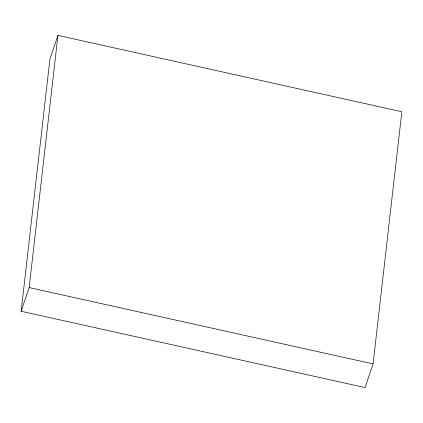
<?xml version="1.0" encoding="UTF-8"?>
<svg xmlns="http://www.w3.org/2000/svg" width="423" height="423" viewBox="0 0 423 423"><rect width="100%" height="100%" fill="white"/><g stroke="black" fill="none" stroke-linecap="round" stroke-linejoin="round"><path stroke-width="0.63" d="M21.15 311.265L49.925 59.098L57.94 35.41L401.85 111.735L373.075 363.902L365.06 387.59L21.15 311.265L29.166 287.571L57.94 35.41M29.166 287.571L373.075 363.902"/></g></svg>
